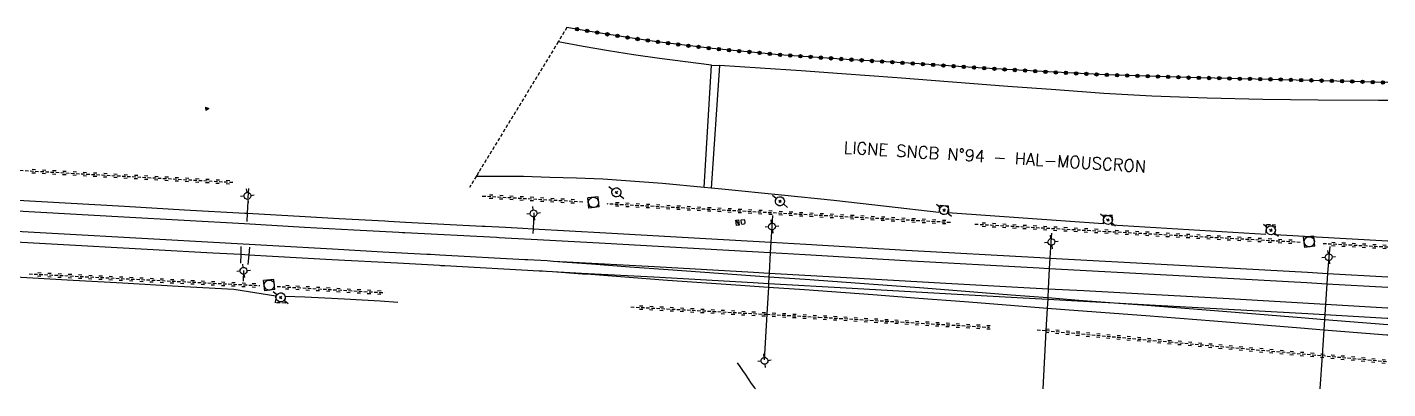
# Model space of a CAD drawing. Header units: millimetres. Extents: x 85000 to 86000, y 139000 to 140001.
# Drawn here: x 85800.5 to 86000, y 139000 to 139053 of the extents above; entities that cross this region are included whole.
import ezdxf

# ---------------------------------------------------------------- set-up
doc = ezdxf.new("R2010")
doc.units = ezdxf.units.MM
doc.linetypes.add('DASHED', pattern=[0.75, 0.5, -0.25])
doc.layers.get('0').update_dxf_attribs({"linetype": 'CONTINUOUS'})
for name, color, linetype in [('W0105', 7, 'CONTINUOUS'), ('W0112', 1, 'DASHED'), ('W0211', 2, 'CONTINUOUS'), ('W0214', 2, 'CONTINUOUS'), ('W0220', 5, 'DASHED'), ('W0323', 7, 'CONTINUOUS'), ('W0420', 7, 'CONTINUOUS'), ('W0438', 7, 'CONTINUOUS'), ('W0473', 7, 'CONTINUOUS'), ('W0610', 7, 'CONTINUOUS'), ('W0611', 7, 'CONTINUOUS'), ('W0700', 7, 'CONTINUOUS'), ('W0850', 7, 'CONTINUOUS'), ('W0989', 7, 'CONTINUOUS')]:
    doc.layers.add(name, color=color, linetype=linetype)
doc.styles.get("Standard").update_dxf_attribs({"font": 'romans.shx', "width": 0.85})

# ---------------------------------------------------------------- blocks, each defined once
blk = doc.blocks.new('croix')
for p, q in [((-3, 0), (3, 0)), ((0, -3), (0, 3))]:
    blk.add_line(p, q)
blk = doc.blocks.new('T818')
at = {"color": 16, "linetype": 'Continuous', "xscale": 0.0001666666666666667, "yscale": 0.0001666666666666667}
blk.add_blockref('croix', (0, 0), dxfattribs=at)
blk = doc.blocks.new('T610')
for p, q in [((-0.500001, 0), (-1.000002, 0)), ((0, 0.500001), (0, 1.000002)), ((0.500001, 0), (1.000002, 0)), ((0, -0.500001), (0, -1.000002))]:
    blk.add_line(p, q)
blk.add_ellipse((0, 0), major_axis=(-0.353554, 0.353554), ratio=1, start_param=3.926990817, end_param=10.2101761242)
blk = doc.blocks.new('T473')
for p, q in [((-0.166667, 0.166667), (0.166667, -0.166667)), ((-0.166667, -0.166667), (0.166667, 0.166667)), ((0.500001, 0.500001), (1.000002, 1.000002)), ((-1.000002, -1.000002), (-0.500001, -0.500001))]:
    blk.add_line(p, q)
blk.add_ellipse((0, 0), major_axis=(0.471405, 0.471405), ratio=1, start_param=5.4977871438, end_param=11.780972451)
blk = doc.blocks.new('T420')
for p, q in [((0.75, 0.75), (-0.75, 0.75)), ((-0.75, 0.75), (-0.75, -0.75)), ((0.75, 0.75), (0.75, -0.75)), ((0.75, -0.75), (-0.75, -0.75))]:
    blk.add_line(p, q)
blk.add_ellipse((0, 0), major_axis=(-0.53, 0.53), ratio=1, start_param=3.926991, end_param=10.210176)
blk = doc.blocks.new('T438')
for p, q in [((-0.4, 0.2), (0.4, 0.2)), ((-0.4, -0.2), (-0.4, 0.2)), ((0.15, 1.1), (-0.3, 1.1)), ((-0.3, 1.1), (-0.3, 0.5)), ((-0.3, 0.5), (0.15, 0.5)), ((0.3, 0.65), (0.3, 0.95)), ((0.4, 0.2), (0.4, -0.2))]:
    blk.add_line(p, q)
at = {"flags": 128}
for points in [[(-0.4, -0.2), (0.4, 0.2)], [(0.4, -0.2), (-0.4, -0.2)]]:
    blk.add_lwpolyline(points, dxfattribs=at)
for centre, major_axis, start_param, end_param in [((0.15, 0.95), (0.106, -0.106), 0.785398, 2.356194), ((0.15, 0.65), (0.106, 0.106), 3.926991, 5.497787)]:
    blk.add_ellipse(centre, major_axis=major_axis, ratio=1, start_param=start_param, end_param=end_param)
blk = doc.blocks.new('T850')
for p, q in [((-0.25, -0.15), (0, 0.32)), ((0, 0.32), (0.25, -0.15)), ((-0.25, -0.15), (0.25, -0.15))]:
    blk.add_line(p, q)
for major_axis in [(-0.106, 0.106), (-0.0354, 0.0354), (-0.0236, 0.0236)]:
    blk.add_ellipse((0, 0), major_axis=major_axis, ratio=1, start_param=3.926991, end_param=10.210176)
blk = doc.blocks.new('t220o')
at = {"color": 0, "linetype": 'Continuous'}
for p, q in [((-0.25, 0.25), (0.25, 0.25)), ((-0.25, -0.25), (0.25, -0.25))]:
    blk.add_line(p, q, dxfattribs=at)
blk = doc.blocks.new('t323o')
at = {"color": 0, "linetype": 'Continuous'}
for radius in [0.25, 0.15]:
    blk.add_circle((0, 0), radius, dxfattribs=at)

msp = doc.modelspace()

# ---------------------------------------------------------------- linework, layer by layer
at = {"layer": 'W0105'}
msp.add_lwpolyline([(85899.79, 139029.52), (85900.88, 139047.46), (85902.03, 139047.38), (85900.82, 139029.42)], dxfattribs=at)
at = {"layer": 'W0112'}
for points in [[(85879.67, 139052.96), (85878.38, 139050.84), (85866.72, 139031.73), (85866.6, 139031.53), (85866.36, 139031.13), (85865.37, 139029.5)], [(85935.52, 139025.79), (85935.61, 139026.77), (85934.28, 139026.87), (85934.19, 139025.86)], [(85959.54, 139023.99), (85959.63, 139025.38), (85958.38, 139025.44), (85958.25, 139024.16)], [(85983.45, 139022.59), (85983.53, 139023.97), (85982.16, 139024.06), (85982.12, 139022.61)], [(85838.35, 139013.58), (85838.35, 139012.57), (85836.95, 139012.59), (85836.99, 139013.61)]]:
    msp.add_lwpolyline(points, dxfattribs=at)
at = {"layer": 'W0211'}
for points in [[(85900.88, 139047.46), (85897.06, 139047.94), (85893.24, 139048.42), (85889.43, 139048.95), (85885.74, 139049.54), (85882.06, 139050.19), (85878.38, 139050.84)], [(86000, 139042.25), (85998.63, 139042.25), (85989.8, 139042.31), (85981.67, 139042.41), (85973.54, 139042.58), (85965.41, 139042.88), (85958.37, 139043.29), (85951.34, 139043.8), (85944.3, 139044.33), (85936.19, 139044.95), (85928.07, 139045.59), (85919.95, 139046.19), (85913.98, 139046.6), (85908, 139046.99), (85902.03, 139047.38)], [(85904.63, 139003.81), (85905.02, 139003.25), (85905.41, 139002.7), (85905.8, 139002.14), (85906.24, 139001.46), (85906.67, 139000.79), (85907.14, 139000.15), (85907.3, 139000)]]:
    msp.add_lwpolyline(points, dxfattribs=at)
at = {"layer": 'W0214'}
for points in [[(85873.31, 139031.11), (85866.36, 139031.13)], [(85934.19, 139025.86), (85926.5, 139026.72), (85918.8, 139027.58), (85911.1, 139028.39), (85902.38, 139029.28), (85900.82, 139029.42), (85899.79, 139029.52), (85893.65, 139030.1), (85884.91, 139030.71), (85881.05, 139030.87), (85877.18, 139030.99), (85873.31, 139031.11)], [(85958.25, 139024.16), (85935.52, 139025.79)], [(85982.12, 139022.61), (85959.54, 139023.99)], [(86000, 139021.66), (85983.45, 139022.59)], [(85798.84, 139016.4), (85806.39, 139015.96), (85814.53, 139015.51), (85822.67, 139015.06), (85830.81, 139014.61), (85836.99, 139013.61)], [(85838.35, 139013.58), (85841.25, 139013.46), (85844.15, 139013.34), (85847.05, 139013.2), (85849.66, 139013.04), (85852.26, 139012.87), (85854.86, 139012.7)]]:
    msp.add_lwpolyline(points, dxfattribs=at)
at = {"layer": 'W0220'}
for points in [[(85830.67, 139030.22), (85791.02, 139032.45)], [(85881.98, 139027.37), (85867.04, 139028.22)], [(85935.87, 139024.37), (85885.54, 139027.09)], [(85987.15, 139021.46), (85939.28, 139024.1)], [(86000, 139020.75), (85990.53, 139021.26)], [(85800.81, 139016.85), (85834.63, 139015.13)], [(85837.18, 139015), (85852.92, 139014.09)], [(85889.04, 139012), (85908.97, 139010.92), (85916.6, 139010.5), (85941.59, 139009.02)], [(85948.58, 139008.64), (85949.89, 139008.52), (85968.02, 139006.87), (85990.37, 139004.86), (86000, 139003.99)]]:
    msp.add_lwpolyline(points, dxfattribs=at)
at = {"layer": 'W0323'}
msp.add_lwpolyline([(86000, 139044.88), (85994.54, 139045.06), (85982.59, 139045.36), (85970.64, 139045.61), (85958.69, 139046.01), (85949.31, 139046.49), (85939.93, 139047.05), (85930.55, 139047.67), (85920.67, 139048.28), (85910.79, 139048.96), (85900.93, 139049.88), (85896.91, 139050.35), (85892.89, 139050.86), (85888.88, 139051.43), (85885.8, 139051.92), (85882.74, 139052.44), (85879.67, 139052.96)], dxfattribs=at)
at = {"layer": 'W0611'}
for points in [[(85832.96, 139029.38), (85832.88, 139027.99)], [(85832.89, 139027.46), (85832.79, 139025.72), (85832.72, 139024.5)], [(85874.79, 139025.81), (85874.69, 139023.45), (85874.66, 139022.77)], [(85909.82, 139025.38), (85909.7, 139023.83)], [(85909.7, 139023.82), (85909.57, 139021.49), (85909.48, 139019.96), (85909.31, 139016.96), (85909.28, 139016.43), (85909.23, 139015.43), (85909.2, 139014.9), (85908.97, 139010.92), (85908.59, 139004.24)], [(85950.72, 139022.79), (85950.59, 139021.48)], [(85831.88, 139020.85), (85831.85, 139019.72), (85831.82, 139018.42)], [(85833.11, 139020.78), (85833.01, 139019.65), (85832.88, 139018.22)], [(85950.59, 139021.47), (85950.46, 139019.17), (85950.38, 139017.64), (85950.22, 139014.67), (85950.15, 139013.36), (85950.14, 139013.14), (85950.07, 139011.84), (85949.89, 139008.52), (85949.43, 139000)], [(85991.52, 139020.85), (85991.35, 139019.29)], [(85991.34, 139019.29), (85991.18, 139016.92), (85991.08, 139015.4), (85990.88, 139012.41), (85990.77, 139010.88), (85990.73, 139010.18), (85990.62, 139008.65), (85990.37, 139004.86), (85990.04, 139000)], [(85832.26, 139017.33), (85832.2, 139015.77)]]:
    msp.add_lwpolyline(points, dxfattribs=at)
at = {"layer": 'W0700'}
for points in [[(85798.28, 139027.68), (85814.78, 139026.75), (85823.62, 139026.24), (85832.45, 139025.74), (85832.79, 139025.72), (85841.29, 139025.24), (85846.27, 139024.97), (85852.96, 139024.61), (85853.52, 139024.58), (85855.98, 139024.44), (85867.24, 139023.85), (85867.66, 139023.83), (85870.67, 139023.67), (85873.19, 139023.54), (85874.69, 139023.45), (85885.36, 139022.88), (85900.03, 139022.04), (85909.57, 139021.49), (85914.7, 139021.19), (85929.37, 139020.34), (85948.98, 139019.25), (85950.46, 139019.17), (85968.6, 139018.17), (85988.21, 139017.09), (85991.18, 139016.92), (86000, 139016.43)], [(85798.19, 139026.15), (85814.7, 139025.22), (85823.53, 139024.72), (85832.37, 139024.21), (85841.21, 139023.71), (85848.43, 139023.32), (85855.03, 139022.96), (85855.58, 139022.93), (85855.9, 139022.92), (85869.33, 139022.21), (85869.75, 139022.19), (85870.59, 139022.14), (85875.36, 139021.89), (85885.28, 139021.35), (85899.94, 139020.52), (85909.48, 139019.96), (85914.61, 139019.66), (85929.28, 139018.81), (85948.9, 139017.72), (85950.38, 139017.64), (85968.51, 139016.65), (85988.13, 139015.56), (85991.08, 139015.4), (86000, 139014.89)], [(85787.42, 139022.2), (85803.22, 139021.32), (85819.02, 139020.44), (85827.76, 139019.95), (85831.85, 139019.72), (85833.01, 139019.65), (85836.49, 139019.46), (85845.22, 139018.97), (85854.84, 139018.44), (85860.96, 139018.11), (85861.18, 139018.09), (85861.76, 139018.06), (85875.57, 139017.31), (85876.08, 139017.28), (85876.69, 139017.25), (85877.57, 139017.2), (85881.81, 139016.97), (85892.42, 139016.39), (85906.94, 139015.56), (85909.23, 139015.43), (85921.47, 139014.73), (85935.99, 139013.91), (85945.68, 139013.38), (85950.14, 139013.14), (85955.37, 139012.86), (85959.88, 139012.61), (85965.06, 139012.33), (85976.67, 139011.68), (85988.28, 139011.02), (85990.77, 139010.88), (85999.9, 139010.36), (86000, 139010.36)], [(85787.51, 139023.73), (85803.31, 139022.85), (85819.11, 139021.97), (85827.84, 139021.48), (85836.57, 139020.98), (85845.31, 139020.5), (85852.67, 139020.09), (85859.1, 139019.74), (85859.67, 139019.71), (85861.04, 139019.63), (85873.47, 139018.96), (85873.95, 139018.93), (85876.77, 139018.78), (85877.65, 139018.73), (85879.64, 139018.62), (85892.5, 139017.91), (85907.03, 139017.09), (85909.31, 139016.96), (85921.55, 139016.26), (85936.08, 139015.44), (85945.77, 139014.91), (85950.22, 139014.67), (85955.46, 139014.39), (85965.14, 139013.86), (85976.76, 139013.21), (85988.37, 139012.55), (85990.88, 139012.41), (85999.98, 139011.89), (86000, 139011.89)], [(85877.65, 139018.73), (85879.7, 139018.58), (85883.27, 139018.31), (85888.89, 139017.89), (85894.51, 139017.47), (85904.55, 139016.76), (85909.28, 139016.43), (85914.58, 139016.06), (85924.62, 139015.34), (85931.34, 139014.83), (85938.07, 139014.3), (85944.79, 139013.78), (85950.15, 139013.36), (85954.73, 139013.01), (85959.88, 139012.61), (85964.67, 139012.24), (85974.61, 139011.47), (85987.3, 139010.46), (85990.73, 139010.18), (85999.99, 139009.43), (86000, 139009.43)], [(85877.57, 139017.2), (85881.94, 139016.87), (85883.16, 139016.78), (85888.78, 139016.36), (85894.4, 139015.94), (85904.44, 139015.23), (85909.2, 139014.9), (85914.48, 139014.54), (85924.51, 139013.82), (85931.23, 139013.3), (85937.95, 139012.78), (85944.67, 139012.25), (85950.07, 139011.84), (85954.61, 139011.48), (85964.55, 139010.72), (85974.49, 139009.95), (85987.18, 139008.93), (85990.62, 139008.65), (85999.87, 139007.9), (86000, 139007.89)]]:
    msp.add_lwpolyline(points, dxfattribs=at)

# ---------------------------------------------------------------- block references
at = {"layer": 'W0220'}
for p, rotation in [((85801.5, 139031.86), 176.7697567130558), ((85803, 139031.78), 176.7697567130558), ((85804.5, 139031.69), 176.7697567130558), ((85806, 139031.61), 176.7697567130558), ((85807.49, 139031.53), 176.7697567130558), ((85808.99, 139031.44), 176.7697567130558), ((85810.49, 139031.36), 176.7697567130558), ((85811.99, 139031.27), 176.7697567130558), ((85813.48, 139031.19), 176.7697567130558), ((85814.98, 139031.1), 176.7697567130558), ((85816.48, 139031.02), 176.7697567130558), ((85817.98, 139030.93), 176.7697567130558), ((85819.47, 139030.85), 176.7697567130558), ((85820.97, 139030.76), 176.7697567130558), ((85822.47, 139030.68), 176.7697567130558), ((85823.97, 139030.6), 176.7697567130558), ((85825.47, 139030.51), 176.7697567130558), ((85826.96, 139030.43), 176.7697567130558), ((85828.46, 139030.34), 176.7697567130558), ((85829.96, 139030.26), 176.7697567130558), ((85868.54, 139028.14), 176.7579186720895), ((85870.04, 139028.05), 176.7579186720895), ((85871.54, 139027.97), 176.7579186720895), ((85873.03, 139027.88), 176.7579186720895), ((85874.53, 139027.8), 176.7579186720895), ((85876.03, 139027.71), 176.7579186720895), ((85877.53, 139027.63), 176.7579186720895), ((85879.02, 139027.54), 176.7579186720895), ((85880.52, 139027.46), 176.7579186720895), ((85887.04, 139027.01), 176.9085804644166), ((85888.54, 139026.93), 176.9085804644166), ((85890.04, 139026.85), 176.9085804644166), ((85891.54, 139026.77), 176.9085804644166), ((85893.03, 139026.69), 176.9085804644166), ((85894.53, 139026.6), 176.9085804644166), ((85896.03, 139026.52), 176.9085804644166), ((85897.53, 139026.44), 176.9085804644166), ((85899.02, 139026.36), 176.9085804644166), ((85900.52, 139026.28), 176.9085804644166), ((85902.02, 139026.2), 176.9085804644166), ((85903.52, 139026.12), 176.9085804644166), ((85905.02, 139026.04), 176.9085804644166), ((85906.51, 139025.96), 176.9085804644166), ((85908.01, 139025.88), 176.9085804644166), ((85909.51, 139025.8), 176.9085804644166), ((85911.01, 139025.71), 176.9085804644166), ((85912.5, 139025.63), 176.9085804644166), ((85914, 139025.55), 176.9085804644166), ((85915.5, 139025.47), 176.9085804644166), ((85917, 139025.39), 176.9085804644166), ((85918.5, 139025.31), 176.9085804644166), ((85919.99, 139025.23), 176.9085804644166), ((85921.49, 139025.15), 176.9085804644166), ((85922.99, 139025.07), 176.9085804644166), ((85924.49, 139024.99), 176.9085804644166), ((85925.99, 139024.91), 176.9085804644166), ((85927.48, 139024.82), 176.9085804644166), ((85928.98, 139024.74), 176.9085804644166), ((85930.48, 139024.66), 176.9085804644166), ((85931.98, 139024.58), 176.9085804644166), ((85933.47, 139024.5), 176.9085804644166), ((85934.97, 139024.42), 176.9085804644166), ((85940.78, 139024.02), 176.8358825022422), ((85942.28, 139023.94), 176.8358825022422), ((85943.78, 139023.86), 176.8358825022422), ((85945.27, 139023.77), 176.8358825022422), ((85946.77, 139023.69), 176.8358825022422), ((85948.27, 139023.61), 176.8358825022422), ((85949.77, 139023.52), 176.8358825022422), ((85951.26, 139023.44), 176.8358825022422), ((85952.76, 139023.36), 176.8358825022422), ((85954.26, 139023.28), 176.8358825022422), ((85955.76, 139023.19), 176.8358825022422), ((85957.26, 139023.11), 176.8358825022422), ((85958.75, 139023.03), 176.8358825022422), ((85960.25, 139022.94), 176.8358825022422), ((85961.75, 139022.86), 176.8358825022422), ((85963.25, 139022.78), 176.8358825022422), ((85964.74, 139022.7), 176.8358825022422), ((85966.24, 139022.61), 176.8358825022422), ((85967.74, 139022.53), 176.8358825022422), ((85969.24, 139022.45), 176.8358825022422), ((85970.73, 139022.37), 176.8358825022422), ((85972.23, 139022.28), 176.8358825022422), ((85973.73, 139022.2), 176.8358825022422), ((85975.23, 139022.12), 176.8358825022422), ((85976.73, 139022.03), 176.8358825022422), ((85978.22, 139021.95), 176.8358825022422), ((85979.72, 139021.87), 176.8358825022422), ((85981.22, 139021.79), 176.8358825022422), ((85982.72, 139021.7), 176.8358825022422), ((85984.21, 139021.62), 176.8358825022422), ((85985.71, 139021.54), 176.8358825022422), ((85992.03, 139021.18), 176.9149544660463), ((85993.52, 139021.1), 176.9149544660463), ((85995.02, 139021.02), 176.9149544660463), ((85996.52, 139020.94), 176.9149544660463), ((85998.02, 139020.86), 176.9149544660463), ((85999.52, 139020.78), 176.9149544660463), ((85802.31, 139016.77), 357.1005890422549), ((85803.81, 139016.69), 357.1005890422549), ((85805.3, 139016.62), 357.1005890422549), ((85806.8, 139016.54), 357.1005890422549), ((85808.3, 139016.47), 357.1005890422549), ((85809.8, 139016.39), 357.1005890422549), ((85811.3, 139016.31), 357.1005890422549), ((85812.79, 139016.24), 357.1005890422549), ((85814.29, 139016.16), 357.1005890422549), ((85815.79, 139016.09), 357.1005890422549), ((85817.29, 139016.01), 357.1005890422549), ((85818.79, 139015.93), 357.1005890422549), ((85820.28, 139015.86), 357.1005890422549), ((85821.78, 139015.78), 357.1005890422549), ((85823.28, 139015.71), 357.1005890422549), ((85824.78, 139015.63), 357.1005890422549), ((85826.28, 139015.56), 357.1005890422549), ((85827.77, 139015.48), 357.1005890422549), ((85829.27, 139015.4), 357.1005890422549), ((85830.77, 139015.33), 357.1005890422549), ((85832.27, 139015.25), 357.1005890422549), ((85833.77, 139015.18), 357.1005890422549), ((85838.68, 139014.91), 356.6811149558671), ((85840.17, 139014.83), 356.6811149558671), ((85841.67, 139014.74), 356.6811149558671), ((85843.17, 139014.65), 356.6811149558671), ((85844.67, 139014.57), 356.6811149558671), ((85846.16, 139014.48), 356.6811149558671), ((85847.66, 139014.39), 356.6811149558671), ((85849.16, 139014.31), 356.6811149558671), ((85850.66, 139014.22), 356.6811149558671), ((85852.15, 139014.13), 356.6811149558671), ((85890.54, 139011.92), 356.8744812260982), ((85892.04, 139011.84), 356.8744812260982), ((85893.54, 139011.76), 356.8744812260982), ((85895.04, 139011.68), 356.8744812260982), ((85896.53, 139011.59), 356.8744812260982), ((85898.03, 139011.51), 356.8744812260982), ((85899.53, 139011.43), 356.8744812260982), ((85901.03, 139011.35), 356.8744812260982), ((85902.52, 139011.27), 356.8744812260982), ((85904.02, 139011.19), 356.8744812260982), ((85905.52, 139011.1), 356.8744812260982), ((85907.02, 139011.02), 356.8744812260982), ((85908.52, 139010.94), 356.8744812260982), ((85910.01, 139010.86), 356.872561991419), ((85911.51, 139010.78), 356.872561991419), ((85913.01, 139010.69), 356.872561991419), ((85914.51, 139010.61), 356.872561991419), ((85916, 139010.53), 356.872561991419), ((85917.5, 139010.44), 356.6171405412593), ((85919, 139010.36), 356.6171405412593), ((85920.5, 139010.27), 356.6171405412593), ((85921.99, 139010.18), 356.6171405412593), ((85923.49, 139010.09), 356.6171405412593), ((85924.99, 139010), 356.6171405412593), ((85926.49, 139009.91), 356.6171405412593), ((85927.98, 139009.83), 356.6171405412593), ((85929.48, 139009.74), 356.6171405412593), ((85930.98, 139009.65), 356.6171405412593), ((85932.48, 139009.56), 356.6171405412593), ((85933.97, 139009.47), 356.6171405412593), ((85935.47, 139009.38), 356.6171405412593), ((85936.97, 139009.29), 356.6171405412593), ((85938.47, 139009.21), 356.6171405412593), ((85939.96, 139009.12), 356.6171405412593), ((85941.46, 139009.03), 356.6171405412593), ((85950.08, 139008.51), 354.7938892986265), ((85951.57, 139008.37), 354.7938892986265), ((85953.06, 139008.24), 354.7938892986265), ((85954.56, 139008.1), 354.7938892986265), ((85956.05, 139007.96), 354.7938892986265), ((85957.55, 139007.83), 354.7938892986265), ((85959.04, 139007.69), 354.7938892986265), ((85960.53, 139007.56), 354.7938892986265), ((85962.03, 139007.42), 354.7938892986265), ((85963.52, 139007.28), 354.7938892986265), ((85965.01, 139007.15), 354.7938892986265), ((85966.51, 139007.01), 354.7938892986265), ((85968, 139006.87), 354.7938892986265), ((85969.5, 139006.74), 354.8451040710838), ((85970.99, 139006.61), 354.8451040710838), ((85972.48, 139006.47), 354.8451040710838), ((85973.98, 139006.34), 354.8451040710838), ((85975.47, 139006.2), 354.8451040710838), ((85976.97, 139006.07), 354.8451040710838), ((85978.46, 139005.93), 354.8451040710838), ((85979.95, 139005.8), 354.8451040710838), ((85981.45, 139005.66), 354.8451040710838), ((85982.94, 139005.53), 354.8451040710838), ((85984.44, 139005.39), 354.8451040710838), ((85985.93, 139005.26), 354.8451040710838), ((85987.42, 139005.12), 354.8451040710838), ((85988.92, 139004.99), 354.8451040710838), ((85990.41, 139004.85), 354.8446224028921), ((85991.91, 139004.72), 354.8446224028921), ((85993.4, 139004.58), 354.8446224028921), ((85994.89, 139004.45), 354.8446224028921), ((85996.39, 139004.31), 354.8446224028921), ((85997.88, 139004.18), 354.8446224028921), ((85999.38, 139004.04), 354.8446224028921)]:
    msp.add_blockref('t220o', p, dxfattribs=dict(at, rotation=rotation))
at = {"layer": 'W0323'}
for p, rotation in [((85881.15, 139052.71), 170.3377884746322), ((85882.63, 139052.46), 170.3377884746322), ((85884.11, 139052.21), 170.3408794924064), ((85885.59, 139051.96), 170.3408794924064), ((85887.07, 139051.72), 170.9526597922338), ((85888.55, 139051.48), 170.9526597922338), ((85890.03, 139051.27), 171.9298722711943), ((85891.52, 139051.06), 171.9298722711943), ((85893, 139050.85), 172.7434911196617), ((85894.49, 139050.66), 172.7434911196617), ((85895.98, 139050.47), 172.7434911196617), ((85897.47, 139050.28), 173.3256803432244), ((85898.96, 139050.11), 173.3256803432244), ((85900.45, 139049.93), 173.3256803432244), ((85901.94, 139049.78), 174.6603861043193), ((85903.43, 139049.64), 174.6603861043193), ((85904.93, 139049.5), 174.6603861043193), ((85906.42, 139049.37), 174.6603861043193), ((85907.91, 139049.23), 174.6603861043193), ((85909.41, 139049.09), 174.6603861043193), ((85910.9, 139048.95), 176.102786337617), ((85912.4, 139048.85), 176.102786337617), ((85913.89, 139048.75), 176.102786337617), ((85915.39, 139048.64), 176.102786337617), ((85916.89, 139048.54), 176.102786337617), ((85918.38, 139048.44), 176.102786337617), ((85919.88, 139048.34), 176.102786337617), ((85921.38, 139048.24), 176.4160861975602), ((85922.87, 139048.15), 176.4160861975602), ((85924.37, 139048.05), 176.4160861975602), ((85925.87, 139047.96), 176.4160861975602), ((85927.37, 139047.86), 176.4160861975602), ((85928.86, 139047.77), 176.4160861975602), ((85930.36, 139047.68), 176.4160861975602), ((85931.86, 139047.58), 176.2536568741521), ((85933.35, 139047.48), 176.2536568741521), ((85934.85, 139047.38), 176.2536568741521), ((85936.35, 139047.29), 176.2536568741521), ((85937.84, 139047.19), 176.2536568741521), ((85939.34, 139047.09), 176.2536568741521), ((85940.84, 139047), 176.5533463482792), ((85942.33, 139046.91), 176.5533463482792), ((85943.83, 139046.82), 176.5533463482792), ((85945.33, 139046.73), 176.5533463482792), ((85946.83, 139046.64), 176.5533463482792), ((85948.32, 139046.55), 176.5533463482792), ((85949.82, 139046.46), 177.0900911488729), ((85951.32, 139046.38), 177.0900911488729), ((85952.82, 139046.31), 177.0900911488729), ((85954.32, 139046.23), 177.0900911488729), ((85955.81, 139046.16), 177.0900911488729), ((85957.31, 139046.08), 177.0900911488729), ((85958.81, 139046.01), 178.1061786093578), ((85960.31, 139045.96), 178.1061786093578), ((85961.81, 139045.91), 178.1061786093578), ((85963.31, 139045.86), 178.1061786093578), ((85964.81, 139045.81), 178.1061786093578), ((85966.31, 139045.76), 178.1061786093578), ((85967.8, 139045.71), 178.1061786093578), ((85969.3, 139045.66), 178.1061786093578), ((85970.8, 139045.61), 178.7922364411419), ((85972.3, 139045.58), 178.7922364411419), ((85973.8, 139045.55), 178.7922364411419), ((85975.3, 139045.52), 178.7922364411419), ((85976.8, 139045.48), 178.7922364411419), ((85978.3, 139045.45), 178.7922364411419), ((85979.8, 139045.42), 178.7922364411419), ((85981.3, 139045.39), 178.7922364411419), ((85982.8, 139045.36), 178.5572433783373), ((85984.3, 139045.32), 178.5572433783373), ((85985.8, 139045.28), 178.5572433783373), ((85987.3, 139045.24), 178.5572433783373), ((85988.8, 139045.21), 178.5572433783373), ((85990.3, 139045.17), 178.5572433783373), ((85991.8, 139045.13), 178.5572433783373), ((85993.3, 139045.09), 178.5572433783373), ((85994.8, 139045.05), 178.0534933518166), ((85996.3, 139045), 178.0534933518166), ((85997.79, 139044.95), 178.0534933518166), ((85999.29, 139044.9), 178.0534933518166)]:
    msp.add_blockref('t323o', p, dxfattribs=dict(at, rotation=rotation))
at = {"layer": 'W0420', "rotation": 276.2800217580792}
for p in [(85883.56, 139027.32), (85988.49, 139021.55), (85836.02, 139015.2)]:
    msp.add_blockref('T420', p, dxfattribs=at)
at = {"layer": 'W0438', "rotation": 276.2800217580792}
msp.add_blockref('T438', (85904.68, 139024.35), dxfattribs=at)
at = {"layer": 'W0473', "rotation": 276.2800217580792}
for p in [(85886.91, 139028.79), (85910.89, 139027.48), (85934.95, 139026.19), (85958.97, 139024.75), (85982.86, 139023.24), (85837.69, 139013.4)]:
    msp.add_blockref('T473', p, dxfattribs=at)
at = {"layer": 'W0610', "rotation": 276.2800217580792}
for p in [(85832.82, 139028.3), (85874.78, 139025.71), (85909.72, 139023.79), (85950.68, 139021.52), (85991.34, 139019.3), (85832.26, 139017.29), (85908.63, 139004.11)]:
    msp.add_blockref('T610', p, dxfattribs=at)
at = {"layer": 'W0611'}
for p, rotation in [((85832.96, 139029.38), 176.7353967942094), ((85832.88, 139027.99), 176.7353967942094), ((85832.89, 139027.46), 176.6912191306577), ((85832.72, 139024.5), 176.6720536198467), ((85832.79, 139025.72), 176.6720536198467), ((85874.79, 139025.81), 177.4713769980349), ((85909.82, 139025.38), 175.731017476759), ((85874.66, 139022.77), 177.4812807723314), ((85874.69, 139023.45), 177.4812807723314), ((85909.7, 139023.83), 175.731017476759), ((85909.7, 139023.82), 176.7630727207263), ((85950.72, 139022.79), 174.202817291482), ((85831.88, 139020.85), 178.7886336209852), ((85833.11, 139020.78), 174.9798059510843), ((85909.57, 139021.49), 176.7786318916556), ((85950.59, 139021.48), 174.202817291482), ((85950.59, 139021.47), 176.9193474489362), ((85991.52, 139020.85), 173.7569425424635), ((85831.82, 139018.42), 178.8046709051564), ((85831.85, 139019.72), 178.8046709051564), ((85832.88, 139018.22), 174.9973595372512), ((85833.01, 139019.65), 174.9973595372512), ((85909.48, 139019.96), 176.7577861543087), ((85950.46, 139019.17), 176.8907835978272), ((85991.34, 139019.29), 176.1280153920768), ((85991.35, 139019.29), 173.7569425424635), ((85832.26, 139017.33), 178.1263374979258), ((85909.28, 139016.43), 176.7915819303219), ((85909.31, 139016.96), 176.7541934748052), ((85950.38, 139017.64), 176.9163421657013), ((85991.18, 139016.92), 176.1411020345265), ((85832.2, 139015.77), 178.1263374979258), ((85909.2, 139014.9), 176.755709776801), ((85909.23, 139015.43), 176.7480599649306), ((85950.22, 139014.67), 176.8858248804897), ((85991.08, 139015.4), 176.1172783347016), ((85950.14, 139013.14), 176.9296063930695), ((85950.15, 139013.36), 176.919784581043), ((85990.88, 139012.41), 176.1411020345265), ((85908.97, 139010.92), 176.7669249474181), ((85950.07, 139011.84), 176.905482164921), ((85990.77, 139010.88), 176.1532870920059), ((85949.89, 139008.52), 176.9092660897212), ((85990.62, 139008.65), 176.1268269391612), ((85990.73, 139010.18), 176.1037545601449), ((85908.59, 139004.24), 176.7669249474181), ((85990.37, 139004.86), 176.1309113922849)]:
    msp.add_blockref('T818', p, dxfattribs=dict(at, rotation=rotation))
at = {"layer": 'W0850', "rotation": 276.2800217580792}
msp.add_blockref('T850', (85826.87, 139041.04), dxfattribs=at)

# ---------------------------------------------------------------- texts
at = {"layer": 'W0989'}
msp.add_text('LIGNE SNCB N°94 - HAL-MOUSCRON', height=1.75, rotation=356.338, dxfattribs=at).set_placement((85920.18, 139034.53))

doc.saveas('drawing.dxf')
